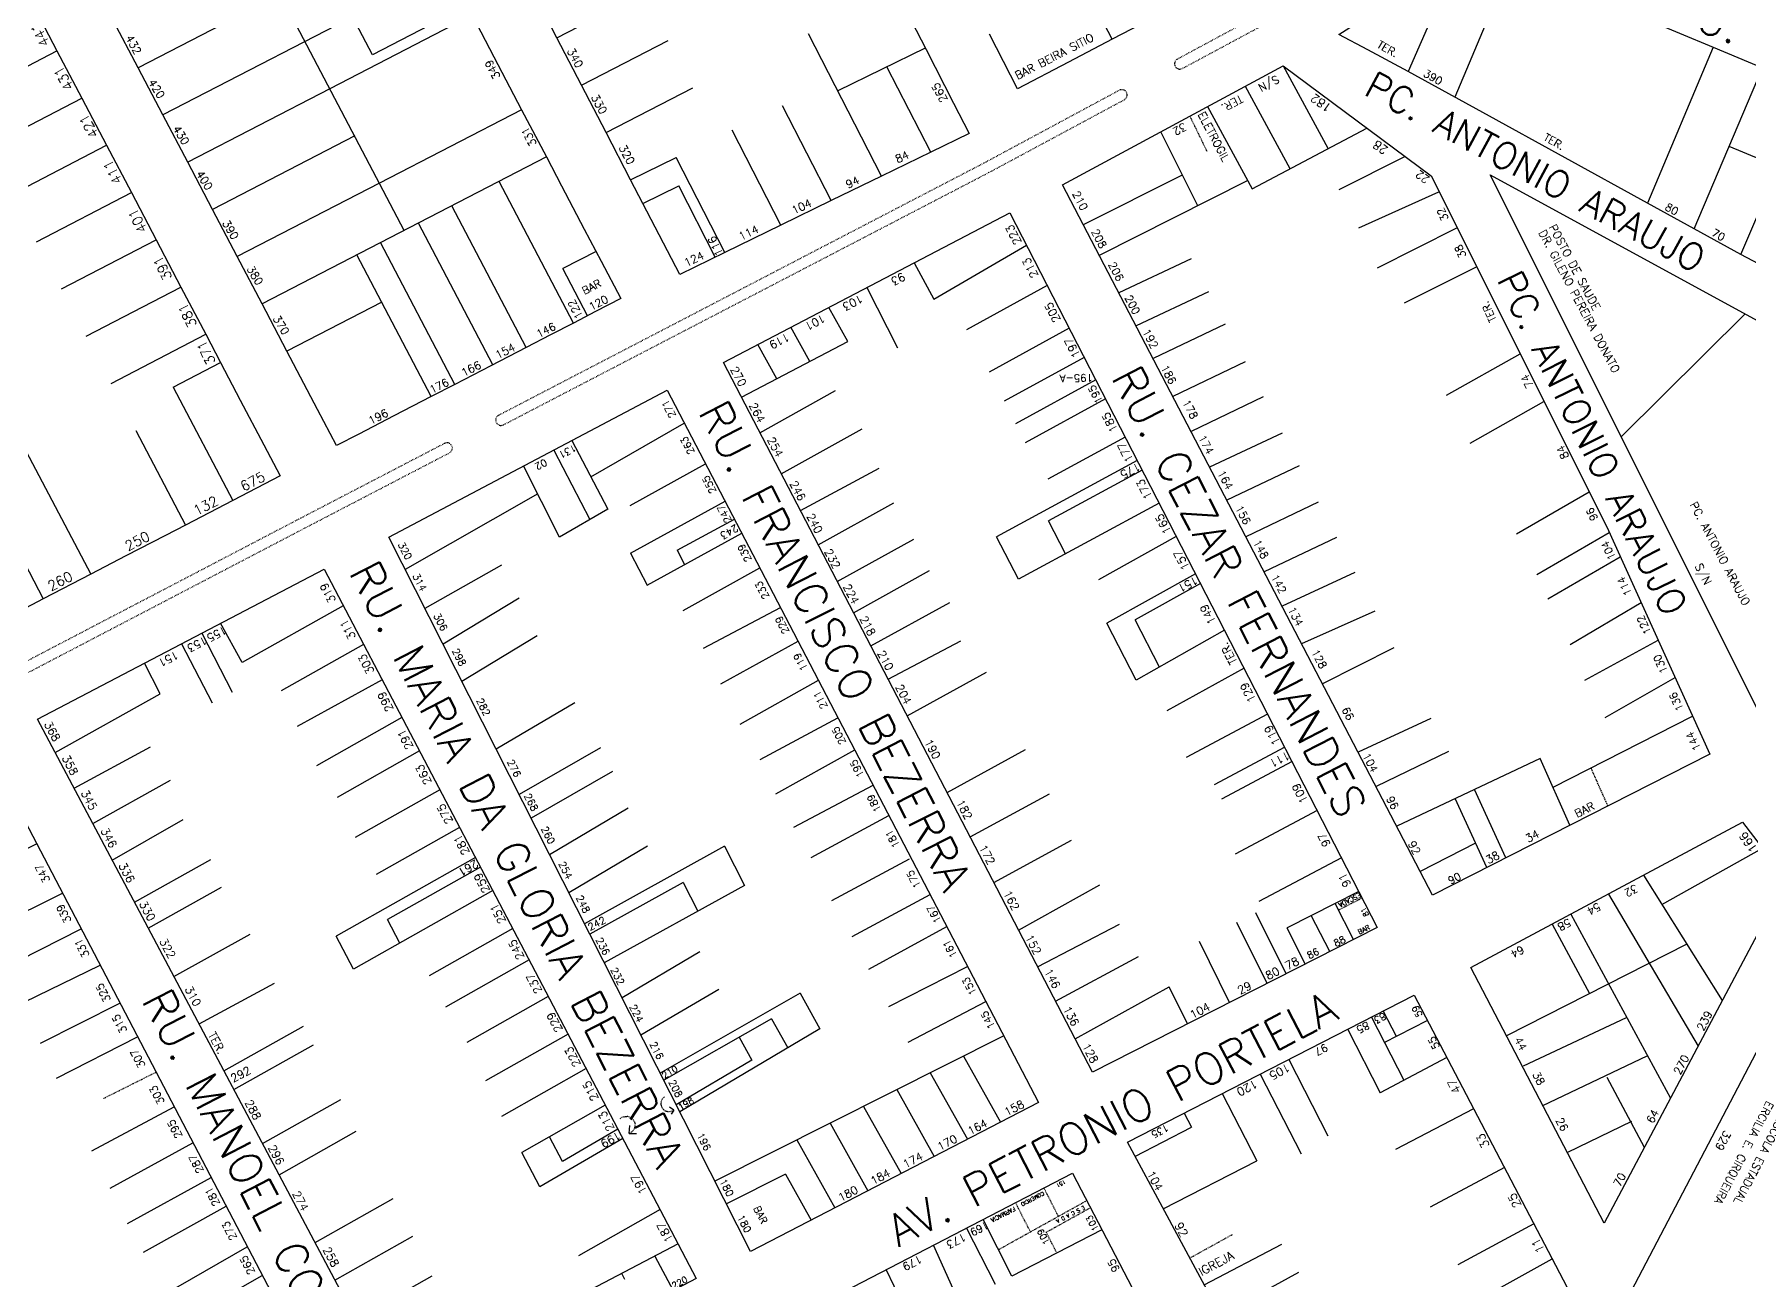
# Model space of a CAD drawing. Extents: x 714896 to 749292, y 8417558 to 8447149.
# Drawn here: x 737760.6 to 738082.1, y 8427311.8 to 8427545.5 of the extents above; entities that cross this region are included whole.
import ezdxf

# ---------------------------------------------------------------- set-up
doc = ezdxf.new("R2010")
doc.units = 0
doc.header["$MEASUREMENT"] = 0
doc.linetypes.add('ACAD_ISO03W100', pattern=[30, 12, -18])
doc.linetypes.add('HIDDEN', pattern=[0.375, 0.25, -0.125])
for name, color, linetype in [('LOTE', 7, 'CONTINUOUS'), ('NUM-PORTA', 7, 'CONTINUOUS'), ('QUADRA', 6, 'CONTINUOUS'), ('TEXTO', 7, 'CONTINUOUS'), ('TEXTODERUA', 3, 'CONTINUOUS')]:
    doc.layers.add(name, color=color, linetype=linetype)
doc.styles.add('ROMANS', font='ROMANS.SHX', dxfattribs={"height": 1.5})

msp = doc.modelspace()

# ---------------------------------------------------------------- linework, layer by layer
at = {"layer": 'LOTE', "color": 7}
for p, q in [((737815.6, 8427557.61), (737780.07, 8427539.24)), ((737838.02, 8427557.94), (737784.72, 8427530.39)), ((737858.55, 8427544.86, 525.9), (737879.33, 8427555.59, 526.24)), ((737842.66, 8427549.09), (737816.01, 8427535.31)), ((737841.73, 8427550.86), (737823.97, 8427541.68)), ((737863.16, 8427535.99, 525.9), (737879.41, 8427544.38, 526.17)), ((737994.7, 8427539.61), (738003.09, 8427524.18, -1.15)), ((737816.01, 8427535.31), (737789.36, 8427521.54)), ((737867.77, 8427527.12, 525.9), (737884.02, 8427535.5, 526.17)), ((737987.56, 8427535.76, 527.35), (737995.95, 8427520.33, 526.2)), ((738080.5, 8427504.22, 528.95), (738093.77, 8427535.38, 528.95)), ((737851.96, 8427531.38), (737825.31, 8427517.6)), ((737980.52, 8427531.96, 527.35), (737988.91, 8427516.53, 526.2)), ((737820.66, 8427526.46), (737794.01, 8427512.68)), ((737978.7, 8427513.38, 526.45), (737971.79, 8427527.26, 527.35)), ((737988.91, 8427516.53, 526.2), (738010.39, 8427527.94, 525.21)), ((737856.6, 8427522.52), (737803.3, 8427494.97)), ((737872.38, 8427518.24), (737880.92, 8427522.41)), ((738005.18, 8427516.42, 525.78), (738017.53, 8427522.63, 525.21)), ((737825.31, 8427517.6), (737798.66, 8427503.83)), ((737874.69, 8427513.81), (737881.4, 8427517.09)), ((737975.78, 8427519.11, 526.59), (737957.24, 8427509.79, 526.57)), ((737988.06, 8427518.1, 526.35), (737960.23, 8427504.06, 526.57)), ((738008.85, 8427509.23, 525.74), (738023.9, 8427516.01, 525.18)), ((737852.78, 8427486.78), (737838.85, 8427513.35)), ((737846.56, 8427483.56), (737832.63, 8427510.13)), ((738012.38, 8427501.71, 525.72), (738027.27, 8427509.26, 525.19)), ((737835.01, 8427477.59), (737821.09, 8427504.16)), ((737839.45, 8427479.89), (737825.53, 8427506.46)), ((737865.9, 8427504.82), (737859.68, 8427501.6)), ((737929.2, 8427495.84, 526.8), (737946.6, 8427505.98, 526.32)), ((737925.51, 8427502.66, 526.97), (737929.2, 8427495.84, 526.8)), ((737977.48, 8427503.42, 526.34), (737963.88, 8427497.05, 526.57)), ((738017.45, 8427495.14, 525.69), (738030.95, 8427501.91, 525.2)), ((737916.69, 8427498.04, 526.97), (737922.42, 8427486.73, 526.81)), ((737950.49, 8427498.4, 526.32), (737935.33, 8427490.08, 526.7)), ((737825.73, 8427495.31), (737807.95, 8427486.12)), ((737913.07, 8427487.9, 526.87), (737909.53, 8427494.29, 526.97)), ((737980.69, 8427497.24, 526.28), (737967.12, 8427490.84, 526.57)), ((737983.85, 8427491.18, 526.24), (737970.31, 8427484.71, 526.57)), ((738081.29, 8427493.1, 525.6), (738058.07, 8427470.03, 525.95)), ((737893.16, 8427477.47, 526.97), (737913.07, 8427487.9, 1058.51)), ((737905.99, 8427484.19, 526.87), (737902.44, 8427490.58, 526.97)), ((737954.6, 8427490.41, 526.32), (737939.6, 8427482.2, 526.65)), ((737899.79, 8427480.94, 526.87), (737896.24, 8427487.34, 526.97)), ((737957.41, 8427484.94, 526.32), (737942.38, 8427476.74, 526.63)), ((738025.33, 8427477.83, 525.69), (738039.13, 8427485.61, 525.22)), ((737987.55, 8427484.08, 526.24), (737974.01, 8427477.61, 526.57)), ((737896.63, 8427470.8, 526.97), (737910.81, 8427478.72, 526.86)), ((737959.59, 8427480.72, 526.32), (737944.5, 8427472.51, 526.61)), ((737961.41, 8427477.16, 526.32), (737946.33, 8427468.95, 526.61)), ((737990.94, 8427477.57, 526.23), (737977.43, 8427471.04, 526.57)), ((738029.78, 8427468.88, 525.69), (738043.58, 8427476.65, 525.22)), ((737864.93, 8427462.56, 526.17), (737882.44, 8427472.64, 526)), ((737861.36, 8427469.36, 526.22), (737868.09, 8427456.46, 526.15)), ((737900.63, 8427463.11, 526.97), (737915.78, 8427471.53, 526.83)), ((737965.09, 8427470.01, 526.32), (737950.59, 8427462.14, 526.58)), ((737994.49, 8427470.75, 526.22), (737980.92, 8427464.35, 526.57)), ((737857.97, 8427467.57, 526.22), (737864.75, 8427454.53, 526.15)), ((737967.36, 8427465.59, 526.32), (737940.98, 8427451.3, 526.79)), ((737859.05, 8427451.21, 526.15), (737852.33, 8427464.59, 526.22)), ((737872.27, 8427457.17, 526.14), (737886.42, 8427465, 526)), ((737904.2, 8427456.24, 526.97), (737918.98, 8427464.17, 526.82)), ((737968.28, 8427463.81, 526.32), (737950.69, 8427454.29, 526.63)), ((737997.68, 8427464.64, 526.2), (737984.15, 8427458.15, 526.57)), ((737854.97, 8427459.38, 526.18), (737830.14, 8427445.16, 525.98)), ((738038.41, 8427451.87, 525.68), (738052.05, 8427459.73, 525.23)), ((737868.09, 8427456.46, 526.15), (737859.05, 8427451.21, 526.15)), ((737872.38, 8427448.24, 526.15), (737890.09, 8427457.98, 526)), ((737907.56, 8427449.78, 526.97), (737921.74, 8427457.65, 526.81)), ((737971.47, 8427457.6, 526.32), (737945.07, 8427443.34, 526.77)), ((738001.24, 8427457.81, 526.19), (737987.71, 8427451.31, 526.57)), ((737881.13, 8427448.77, 526.09), (737891.84, 8427454.62, 526)), ((737875.49, 8427442.27, 526.15), (737893.22, 8427451.96, 526)), ((737911.13, 8427442.91, 526.97), (737925.45, 8427450.84, 526.8)), ((737974.67, 8427451.37, 526.32), (737960.1, 8427443.27, 526.56)), ((738004.7, 8427451.16, 526.19), (737991.14, 8427444.73, 526.57)), ((738042.27, 8427444.23, 525.67), (738055.82, 8427452.1, 525.24)), ((737848.16, 8427445.99, 526.13), (737833.83, 8427437.87, 525.98)), ((737872.38, 8427448.24, 526.1), (737875.49, 8427442.27, 526.07)), ((737881.13, 8427448.77, 526.08), (737882.51, 8427446.11, 526.07)), ((738044.33, 8427439.68, 525.67), (738057.88, 8427447.55, 525.24)), ((737882.23, 8427437.52, 526.12), (737896.59, 8427445.5, 526)), ((737914.16, 8427437.08, 526.97), (737928.42, 8427444.96, 526.8)), ((737978.28, 8427444.35, 526.32), (737961.67, 8427435.11, 526.32)), ((738008.12, 8427444.6, 526.18), (737994.48, 8427438.32, 526.57)), ((737851.47, 8427439.81, 526.12), (737837.22, 8427431.18, 525.98)), ((737979.19, 8427442.57, 526.32), (737966.96, 8427435.77, 526.52)), ((737818.52, 8427438.38, 526.29), (737799.55, 8427427.77, 526.33)), ((737886.07, 8427430.44, 526.12), (737900.48, 8427438.04, 526)), ((737917.4, 8427430.84, 526.97), (737932.23, 8427439.01, 526.79)), ((738011.88, 8427437.39, 526.17), (737998.15, 8427431.26, 526.57)), ((738048.52, 8427431.14, 525.68), (738061.78, 8427438.96, 525.22)), ((737791.99, 8427433.24, 526.29), (737797.69, 8427422.16, 526.37)), ((737799.55, 8427427.77, 526.33), (737795.53, 8427435.09, 526.29)), ((737983.68, 8427433.83, 526.32), (737967.17, 8427424.4, 526.32)), ((737788.22, 8427431.26, 526.29), (737793.93, 8427420.19, 526.37)), ((737822.33, 8427431.12, 526.29), (737806.88, 8427422.45, 526.32)), ((737854.88, 8427432.73, 526.12), (737840.76, 8427424.17, 525.98)), ((737889.32, 8427423.77, 526.13), (737903.76, 8427431.73, 526)), ((737920.65, 8427424.6, 526.97), (737934.26, 8427431.82, 526.79)), ((738015.45, 8427430.52, 526.16), (738002.08, 8427423.73, 526.57)), ((738051.23, 8427424.41, 525.7), (738064.96, 8427431.95, 525.21)), ((737784.23, 8427421.84, 526.38), (737781.27, 8427427.62, 526.29)), ((737825.82, 8427424.46, 526.29), (737809.87, 8427415.76, 526.33)), ((737892.89, 8427416.16, 526.13), (737907.58, 8427424.41, 526)), ((737924.22, 8427417.73, 526.97), (737939.12, 8427425.9, 526.78)), ((737987.36, 8427426.68, 526.32), (737972.88, 8427418.68, 526.54)), ((738055.07, 8427417.46, 525.71), (738068.16, 8427424.9, 525.21)), ((737764.52, 8427410.85, 527), (737784.23, 8427421.84, 526.38)), ((737829.53, 8427417.4, 526.29), (737813.48, 8427408.38, 526.32)), ((737861.94, 8427420.21, 526.12), (737847.18, 8427411.49, 525.98)), ((737896.64, 8427409.58, 526.14), (737911.25, 8427417.37, 526)), ((737991.79, 8427418.05, 526.32), (737976.52, 8427409.92, 526.55)), ((738022.37, 8427417.24, 526.13), (738008.73, 8427410.96, 526.57)), ((738045.32, 8427404.34, 525.88), (738071.42, 8427417.69, 525.2)), ((737768.06, 8427404.19, 527), (737782.37, 8427411.9, 526.49)), ((737832.81, 8427411.15, 526.29), (737817.35, 8427402.44, 526.32)), ((737866.75, 8427411.76, 526.12), (737851.48, 8427403, 525.98)), ((737899.59, 8427403.12, 526.15), (737914.39, 8427411.35, 526)), ((737931.69, 8427403.37, 526.97), (737946.43, 8427411.41, 526.76)), ((737994.98, 8427411.85, 526.96), (737981.74, 8427404.79, 527.16)), ((738025.66, 8427411.03, 526.11), (738012.11, 8427404.48, 526.57)), ((737996.36, 8427409.18, 526.96), (737983.11, 8427402.13, 527.16)), ((738042.87, 8427409.77, 525.89), (738015.99, 8427397.03, 526.57)), ((738048.43, 8427397.22, 525.84), (738042.87, 8427409.77, 525.89)), ((737771.59, 8427397.53, 527), (737786.15, 8427405.65, 526.51)), ((737869.01, 8427407.3, 526.12), (737853.74, 8427398.54, 525.98)), ((737902.97, 8427396.9, 526.16), (737917.82, 8427404.76, 526)), ((737836.62, 8427403.88, 526.29), (737820.77, 8427394.95, 526.31)), ((737936.01, 8427395.06, 526.97), (737950.88, 8427403.13, 526.75)), ((738032.86, 8427389.31, 525.84), (738026.95, 8427402.22, 526.06)), ((738036.42, 8427391.12, 525.84), (738030.56, 8427403.93, 526.05)), ((737775.23, 8427390.67, 527), (737788.49, 8427398.32, 526.55)), ((737871.93, 8427400.45, 526.14), (737857.2, 8427391.7, 525.98)), ((737906.25, 8427391.18, 526.17), (737920.77, 8427399.03, 526)), ((738001.09, 8427399.97, 526.32), (737985.69, 8427391.81, 526.54)), ((737840.32, 8427396.82, 526.29), (737824.67, 8427387.99, 526.3)), ((737742.97, 8427384.79, 526.35), (737761.03, 8427393.77, 526.55)), ((737875.54, 8427393.31, 526.14), (737860.81, 8427384.57, 525.98)), ((737890, 8427393.28, 526.27), (737863.76, 8427378.74, 525.98)), ((737940.45, 8427386.51, 526.97), (737955.01, 8427394.41, 526.75)), ((738030.78, 8427393.86), (738020.39, 8427388.58)), ((738065.7, 8427382.37, 526.13), (738084.56, 8427392.93, 525.61)), ((737779.4, 8427382.79, 527), (737793.71, 8427390.78, 526.54)), ((737843.29, 8427391.17, 526.29), (737817.16, 8427376.42, 526.28)), ((737844.22, 8427389.4, 526.29), (737826.81, 8427379.57, 526.28)), ((737910.07, 8427383.1, 526.19), (737924.64, 8427390.95, 526.01)), ((738005.63, 8427391.13, 526.32), (737990.15, 8427382.95, 526.53)), ((737781.97, 8427377.95, 527), (737795.68, 8427385.6, 526.55)), ((737846.55, 8427384.97, 526.29), (737820.42, 8427370.23, 526.28)), ((737882.23, 8427386.5, 526.17), (737864.74, 8427376.81, 525.98)), ((737893.72, 8427385.95, 526.3), (737867.45, 8427371.46, 525.98)), ((737945.1, 8427377.56, 526.97), (737960.31, 8427386.04, 526.72)), ((738062.26, 8427387.85, 526.36), (738077.01, 8427364.36, 525.61)), ((737749.8, 8427376.55, 526.34), (737765.89, 8427384.47, 526.55)), ((737913.89, 8427376.4, 526.21), (737928.5, 8427384.27, 526)), ((738055.67, 8427384.33, 526.36), (738072.48, 8427355.82, 525.61)), ((737948.67, 8427370.69, 526.97), (737964.01, 8427378.68, 526.7)), ((737991.67, 8427367.58, 526.51), (737986.01, 8427379, 526.6)), ((737995.23, 8427369.39, 526.51), (737989.58, 8427380.81, 526.6)), ((738045.09, 8427378.67, 526.36), (738052.12, 8427365.68, 526.08)), ((738048.61, 8427380.57, 526.36), (738067.28, 8427346.05, 525.61)), ((737753.97, 8427369.97, 526.33), (737769.38, 8427377.8, 526.55)), ((737786.79, 8427368.86, 527), (737801.04, 8427376.83, 526.53)), ((737850.28, 8427377.85, 526.29), (737834.62, 8427369, 526.25)), ((737917.04, 8427370.23, 526.24), (737931.64, 8427378.23, 526)), ((737984.65, 8427364.02, 526.51), (737978.99, 8427375.44, 526.6)), ((737998.8, 8427371.21, 526.51), (737995.44, 8427378, 526.32)), ((737885.36, 8427373.48, 526.17), (737870.78, 8427364.87, 525.98)), ((737952.03, 8427364.24, 526.97), (737967.61, 8427372.6, 526.67)), ((738070.35, 8427374.96, 525.96), (738036.55, 8427357.76, 526.7)), ((737756.39, 8427362.92, 526.31), (737772.93, 8427371, 526.55)), ((737853.35, 8427372, 526.29), (737837.69, 8427363.14, 526.23)), ((737920.81, 8427363.27, 526.29), (737935.54, 8427370.76, 526)), ((737791.5, 8427359.98, 527), (737805.62, 8427367.62, 526.52)), ((737888.92, 8427366.46, 526.2), (737874.31, 8427357.9, 525.98)), ((737904.15, 8427365.73, 526.43), (737877.93, 8427350.76, 525.98)), ((737904.15, 8427365.73, 524.78), (737907.88, 8427359.06, 525.04)), ((737955.71, 8427357.16, 526.97), (737973.36, 8427366.95, 526.61)), ((737976.78, 8427360.02, 526.51), (737973.36, 8427366.95, 526.61)), ((737761.8, 8427356.36, 526.32), (737776.65, 8427363.89, 526.55)), ((737856.94, 8427365.14, 526.29), (737841.67, 8427356.49, 526.21)), ((737924.42, 8427356.59, 526.35), (737938.98, 8427364.16, 526)), ((737796.16, 8427351.2, 527), (737811.09, 8427359.57, 526.48)), ((737898.8, 8427360.95, 526.32), (737878.61, 8427349.42, 525.98)), ((737898.8, 8427360.95, 524.83), (737901.86, 8427355.48, 525.05)), ((738011.24, 8427361.24, 527.21), (738017.29, 8427349.43, 526.77)), ((738013.46, 8427362.38, 527.21), (738015.88, 8427357.67, 527.03)), ((738059.02, 8427361.15, 525.91), (738039.68, 8427352.07, 526.69)), ((737764.78, 8427349.8, 526.31), (737779.95, 8427357.57, 526.55)), ((737798.03, 8427347.66, 527), (737812.97, 8427356.04, 526.48)), ((737860.65, 8427358.08, 526.29), (737845.18, 8427349.31, 526.17)), ((737907.88, 8427359.06, 526.5), (737881.62, 8427343.47, 525.98)), ((737892.72, 8427357.48, 524.84), (737895.11, 8427353.21, 525)), ((738006.79, 8427358.96, 527.21), (738012.87, 8427347.09, 526.77)), ((737895.11, 8427353.21, 526.26), (737880.94, 8427344.81, 525.98)), ((737934.8, 8427353.95, -0.49), (737941.72, 8427341.59)), ((737995.74, 8427353.3, 527.21), (738003.07, 8427339, 526.68)), ((738025.35, 8427353.69, 526.77), (738012.87, 8427347.09, 527.05)), ((738043.38, 8427344.66, 526.7), (738062.95, 8427353.98, 525.95)), ((737864.04, 8427351.62, 526.29), (737848.18, 8427342.63, 526.13)), ((737928.54, 8427350.81, 525.62), (737935.5, 8427338.37, 526.11)), ((737990.4, 8427350.56, 527.21), (737998.08, 8427335.61, 526.72)), ((738062.4, 8427336.84, 525.61), (738055.42, 8427349.96, 526.14)), ((737922.28, 8427347.66, 525.62), (737929.29, 8427335.15, 526.11)), ((737983.28, 8427346.92, 527.21), (737989.75, 8427334.32, 527.65)), ((737771.42, 8427336.17, 526.28), (737786.81, 8427344.45, 526.55)), ((737803.38, 8427337.57, 527), (737818.09, 8427345.82, 526.44)), ((737867.64, 8427344.77, 526.29), (737851.98, 8427335.87, 526.07)), ((737916.03, 8427344.52, 525.61), (737923.07, 8427331.93, 526.11)), ((737976.17, 8427343.27), (737977.54, 8427340.6)), ((738030.4, 8427344.06, 526.77), (738015.75, 8427336.46, 526.92)), ((737869.99, 8427340.28, 526.29), (737859.62, 8427334.22, 526.1)), ((737909.77, 8427341.37, 525.61), (737916.86, 8427328.71, 526.11)), ((738059.96, 8427341.69, 525.93), (738047.97, 8427335.86, 526.7)), ((737774.82, 8427329.2, 526.27), (737790.33, 8427337.7, 526.55)), ((737806.49, 8427331.72, 527), (737820.97, 8427339.85, 526.42)), ((737870.92, 8427338.51, 526.29), (737855.36, 8427329.41, 526)), ((737903.51, 8427338.23, 525.61), (737910.64, 8427325.49, 526.11)), ((737778.06, 8427322.54, 526.26), (737793.75, 8427331.17, 526.55)), ((737901.39, 8427331.79, 525.77), (737906.2, 8427323.19, 526.11)), ((738036.16, 8427333.07, 526.77), (738022.28, 8427325.65, 526.75)), ((737813.23, 8427319, 527), (737827.86, 8427327.23, 526.32)), ((737781.05, 8427317.18, 526.25), (737796.56, 8427325.8, 526.55)), ((737877.9, 8427325.19, 526.29), (737862.63, 8427316.51, 525.72)), ((737940.76, 8427311.12, 524.6), (737935.36, 8427321.73, 524.02)), ((737943.86, 8427312.72, 524.6), (737938.45, 8427323.33, 524.02)), ((737960.7, 8427321.38, 525.96), (737943.86, 8427312.72, 524.6)), ((738041.71, 8427322.49, 526.77), (738027.46, 8427314.82, 526.57)), ((737784.64, 8427309.06, 526.23), (737800.52, 8427318.21, 526.55)), ((737816.97, 8427311.94, 527), (737831.58, 8427320.16, 526.24)), ((737881.29, 8427318.74, 526.29), (737863.58, 8427309.46, 525.43)), ((737935.11, 8427305.29, 524.44), (737929.14, 8427318.51, 524.02)), ((737979.9, 8427311.06, 527.65), (737994.45, 8427318.69, 527.17)), ((737876.92, 8427316.44, 525.76), (737880.33, 8427309.98, 524.8)), ((738032.21, 8427308.77, 526.38), (738045.13, 8427315.95, 526.77)), ((737787.71, 8427303.95, 526.22), (737803.33, 8427312.83, 526.55)), ((737820.83, 8427304.67, 527), (737835.21, 8427312.78, 526.13)), ((737920.28, 8427313.91, 524.02), (737925.51, 8427303.05, 524.29)), ((737982.96, 8427305.37, 527.65), (737997.62, 8427313.47, 527.04))]:
    msp.add_line(p, q, dxfattribs=at)
at = {"layer": 'LOTE', "color": 7, "linetype": 'ACAD_ISO03W100', "ltscale": 0.005}
for p, q in [((737980.44, 8427523.56, 527.18), (737977.22, 8427530.19, 527.35)), ((737952.57, 8427323.91, 0.29), (737949.86, 8427329.24)), ((737941.36, 8427317.68, 524.43), (737957.85, 8427326.85, 525.96)), ((737947.32, 8427321, 0.3), (737944.53, 8427326.48)), ((737950.29, 8427320.93, 525.2), (737958.55, 8427325.52, 525.96)), ((737952.27, 8427317.05, 525.28), (737950.29, 8427320.93, 525.07))]:
    msp.add_line(p, q, dxfattribs=at)
at = {"layer": 'LOTE', "color": 7, "linetype": 'HIDDEN'}
msp.add_line((738055.57, 8427400.85, 525.84), (738052.41, 8427407.96, 525.87), dxfattribs=at)
at = {"layer": 'LOTE', "color": 7, "linetype": 'ACAD_ISO03W100', "ltscale": 0.007}
for p, q in [((737773.57, 8427346.01, 526.37), (737783.42, 8427350.93, 526.55)), ((737977.19, 8427316.09, 527.65), (737985.21, 8427320.52, 527.35))]:
    msp.add_line(p, q, dxfattribs=at)
at = {"layer": 'LOTE', "color": 7, "ltscale": 0.1}
msp.add_line((737871.32, 8427312.09, 525.45), (737870.76, 8427313.21, 525.52), dxfattribs=at)
at = {"layer": 'LOTE', "color": 7, "linetype": 'CONTINUOUS', "flags": 128}
for points in [[(737829.95, 8427508.75), (737777.22, 8427609.25)], [(737823.97, 8427541.68), (737820.25, 8427548.76)], [(737861.66, 8427491.37), (737847.72, 8427517.93)], [(737864.32, 8427492.75), (737859.68, 8427501.6)], [(738007.88, 8427375.82), (738004.42, 8427382.56)], [(738003.42, 8427373.55), (737999.96, 8427380.3)], [(738013.66, 8427356.53), (738021.7, 8427360.65)], [(737942.32, 8427357.74), (737888.18, 8427330.52)], [(737966.91, 8427335.15), (737977.54, 8427340.6)], [(737972.21, 8427325.32), (737989.75, 8427334.32)], [(737901.39, 8427331.79), (737890.34, 8427326.24)]]:
    msp.add_lwpolyline(points, dxfattribs=at)
at = {"layer": 'LOTE', "color": 7}
for points, elevation in [([(737962.66, 8427544.58), (737944.63, 8427579.16)], 523), ([(738075.31, 8427543.08), (738062.98, 8427513.86)], 528.95), ([(738071.74, 8427509.04), (738084.54, 8427539.23)], 528.95), ([(738087.5, 8427520.66), (738078.3, 8427524.5)], 528.95)]:
    msp.add_lwpolyline(points, dxfattribs=dict(at, elevation=elevation))
for points in [[(738027.45, 8427559.83), (738018.1, 8427538.57)], [(738037.46, 8427558.88), (738026.86, 8427533.75)], [(737919.42, 8427518.94), (737905.72, 8427545.6)], [(737927.61, 8427542.92), (737911.2, 8427534.92)], [(737747.11, 8427533.19), (737764.86, 8427542.41)], [(737928.64, 8427523.42), (737920.42, 8427539.42)], [(737751.76, 8427524.34), (737769.51, 8427533.55)], [(737909.98, 8427514.34), (737900.84, 8427532.13)], [(737900.57, 8427509.75), (737891.43, 8427527.54)], [(737756.4, 8427515.48), (737774.15, 8427524.7)], [(737890.06, 8427504.62), (737880.92, 8427522.41)], [(737888.26, 8427503.75), (737881.4, 8427517.09)], [(737761.05, 8427506.63), (737778.8, 8427515.84)], [(737765.7, 8427497.77), (737783.45, 8427506.99)], [(737770.34, 8427488.92), (737788.09, 8427498.13)], [(737774.99, 8427480.06), (737792.74, 8427489.28)], [(737786.65, 8427479.36), (737795.53, 8427483.97)], [(737786.65, 8427479.36), (737797.8, 8427458.11)], [(737757.24, 8427470.85), (737771.18, 8427444.28)], [(737779.63, 8427471.21), (737788.93, 8427453.5)], [(737751.62, 8427460.04), (737762.3, 8427439.68)]]:
    msp.add_lwpolyline(points, dxfattribs=at)
at = {"layer": 'LOTE', "color": 7, "linetype": 'ACAD_ISO03W100', "ltscale": 0.01}
for points in [[(737989.44, 8427548.71), (737974.88, 8427540.87), (737974.88, 8427540.87), (737974.7, 8427540.76), (737974.52, 8427540.57), (737974.41, 8427540.37), (737974.34, 8427540.15), (737974.33, 8427539.95), (737974.37, 8427539.7), (737974.47, 8427539.47), (737974.61, 8427539.29), (737974.79, 8427539.14), (737975, 8427539.04), (737975.21, 8427538.99), (737975.45, 8427538.99), (737975.68, 8427539.04), (737975.87, 8427539.14), (737990.45, 8427546.97)], [(737721.39, 8427405.99), (737810.99, 8427452.78), (737838.42, 8427467.04), (737838.42, 8427467.04), (737838.6, 8427467.15), (737838.78, 8427467.34), (737838.89, 8427467.54), (737838.96, 8427467.76), (737838.97, 8427467.96), (737838.93, 8427468.21), (737838.83, 8427468.44), (737838.69, 8427468.62), (737838.51, 8427468.77), (737838.3, 8427468.87), (737838.1, 8427468.92), (737837.85, 8427468.92), (737837.63, 8427468.87), (737837.43, 8427468.77), (737810.07, 8427454.55), (737720.39, 8427407.73)]]:
    msp.add_lwpolyline(points, dxfattribs=at)
msp.add_lwpolyline([(737963.92, 8427534.98), (737938.57, 8427521.34), (737847.62, 8427474.07), (737847.62, 8427474.07), (737847.45, 8427473.96), (737847.27, 8427473.77), (737847.15, 8427473.57), (737847.09, 8427473.35), (737847.08, 8427473.15), (737847.12, 8427472.9), (737847.22, 8427472.67), (737847.35, 8427472.49), (737847.54, 8427472.34), (737847.74, 8427472.24), (737847.95, 8427472.19), (737848.2, 8427472.19), (737848.42, 8427472.24), (737848.62, 8427472.34), (737939.5, 8427519.58), (737964.91, 8427533.24), (737964.91, 8427533.24), (737965.09, 8427533.36), (737965.27, 8427533.55), (737965.38, 8427533.75), (737965.45, 8427533.97), (737965.46, 8427534.17), (737965.42, 8427534.42), (737965.32, 8427534.65), (737965.19, 8427534.83), (737965, 8427534.98), (737964.8, 8427535.08), (737964.59, 8427535.13), (737964.34, 8427535.13), (737964.12, 8427535.08)], close=True, dxfattribs=at)
at = {"layer": 'LOTE', "color": 7, "flags": 128}
for points, elevation in [([(737953.87, 8427448.09), (737950.69, 8427454.29)], 526.32), ([(737945.07, 8427443.34), (737940.98, 8427451.3)], 526.32), ([(737890, 8427393.28), (737893.72, 8427385.95)], 525.98), ([(737882.23, 8427386.5), (737884.96, 8427381.11)], 525.98), ([(737829.13, 8427375.14), (737826.81, 8427379.57)], 526.29), ([(737820.42, 8427370.23), (737817.16, 8427376.42)], 526.29), ([(737859.62, 8427334.22), (737857.2, 8427338.84)], 526), ([(737855.36, 8427329.41), (737851.98, 8427335.87)], 526)]:
    msp.add_lwpolyline(points, dxfattribs=dict(at, elevation=elevation))
at = {"layer": 'LOTE', "color": 7, "linetype": 'CONTINUOUS', "elevation": 526.32, "flags": 128}
for points in [[(737967.17, 8427424.4), (737961.67, 8427435.11)], [(737971.52, 8427426.89), (737966.96, 8427435.77)], [(738008.87, 8427384.82), (737995.44, 8427378)]]:
    msp.add_lwpolyline(points, dxfattribs=at)
at = {"layer": 'LOTE', "color": 7, "linetype": 'ACAD_ISO03W100', "ltscale": 0.002, "elevation": 526.32, "flags": 128}
msp.add_lwpolyline([(738009.51, 8427383.58), (738005.06, 8427381.31)], dxfattribs=at)
at = {"layer": 'LOTE', "color": 7, "linetype": 'ACAD_ISO03W100', "ltscale": 0.003, "flags": 128}
msp.add_lwpolyline([(737878.72, 8427346.3), (737878.36, 8427345.96), (737878.15, 8427345.58), (737878.05, 8427345.13), (737878.08, 8427344.74), (737878.15, 8427344.49), (737878.42, 8427344.05), (737878.75, 8427343.76), (737879.04, 8427343.63), (737879.61, 8427343.53), (737880.03, 8427343.61), (737880.47, 8427343.84)], dxfattribs=at)
at = {"layer": 'LOTE', "color": 7, "flags": 128}
for points in [[(737880.47, 8427343.84), (737879.69, 8427344.35)], [(737880.47, 8427343.84), (737879.99, 8427343.06)], [(737872.11, 8427339.44), (737872.26, 8427340.91)], [(737872.11, 8427339.44), (737873.49, 8427339.42)]]:
    msp.add_lwpolyline(points, dxfattribs=at)
at = {"layer": 'LOTE', "color": 7, "linetype": 'ACAD_ISO03W100', "ltscale": 0.002, "flags": 128}
msp.add_lwpolyline([(737870.45, 8427342.28), (737870.88, 8427342.55), (737871.84, 8427342.67), (737872.26, 8427342.54), (737872.75, 8427342.18), (737873.11, 8427341.63), (737873.21, 8427341.22), (737873.12, 8427340.44), (737872.93, 8427340.08), (737872.66, 8427339.77), (737872.11, 8427339.44)], dxfattribs=at)
at = {"layer": 'QUADRA', "color": 6, "elevation": 528.95}
msp.add_lwpolyline([(738089.34, 8427499.54), (738080.5, 8427504.22), (738071.74, 8427509.04), (738062.98, 8427513.86), (738032.1, 8427530.86), (738018.1, 8427538.57), (738010.57, 8427542.59), (738005.12, 8427545.5), (738017.98, 8427553.75), (738027.45, 8427559.83), (738030.49, 8427561.78), (738042.32, 8427556.85), (738056.37, 8427550.98), (738075.31, 8427543.08), (738093.77, 8427535.38)], dxfattribs=at)
at = {"layer": 'QUADRA'}
msp.add_lwpolyline([(737922.13, 8427553.59), (737927.76, 8427542.64), (737932.92, 8427532.59), (737935.84, 8427526.91), (737928.64, 8427523.42), (737919.42, 8427518.94), (737909.98, 8427514.34), (737900.57, 8427509.75), (737890.06, 8427504.62), (737890.06, 8427504.62), (737881.6, 8427500.5), (737872.38, 8427518.24), (737867.77, 8427527.12), (737863.16, 8427535.99), (737858.55, 8427544.86), (737857.17, 8427547.53)], dxfattribs=at)
at = {"layer": 'QUADRA', "color": 6}
msp.add_lwpolyline([(737760.21, 8427551.26), (737764.86, 8427542.41), (737769.51, 8427533.55), (737774.15, 8427524.7), (737778.8, 8427515.84), (737783.45, 8427506.99), (737788.09, 8427498.13), (737792.74, 8427489.28), (737795.53, 8427483.97), (737799.21, 8427476.95), (737803.62, 8427468.55), (737806.68, 8427462.71), (737797.8, 8427458.11), (737788.93, 8427453.5), (737785.22, 8427451.57), (737777.77, 8427447.71), (737771.18, 8427444.28), (737771.18, 8427444.28), (737762.3, 8427439.68), (737753.43, 8427435.07)], dxfattribs=at)
at = {"layer": 'QUADRA', "color": 6, "linetype": 'CONTINUOUS'}
msp.add_lwpolyline([(737842.66, 8427549.09), (737846.77, 8427541.27), (737851.96, 8427531.38), (737856.6, 8427522.52), (737859.45, 8427517.11), (737863.7, 8427509), (737866.87, 8427502.97), (737870.54, 8427495.96), (737865.82, 8427493.52), (737861.66, 8427491.37), (737857.36, 8427489.15), (737852.78, 8427486.78), (737846.17, 8427483.36), (737839.45, 8427479.89), (737835.01, 8427477.59), (737835.01, 8427477.59), (737828.03, 8427473.98), (737821.43, 8427470.57), (737817.24, 8427468.41), (737813.7, 8427475.16), (737807.95, 8427486.12), (737803.3, 8427494.97), (737798.66, 8427503.83), (737794.01, 8427512.68), (737789.36, 8427521.54), (737784.72, 8427530.39), (737780.07, 8427539.24), (737775.42, 8427548.1)], dxfattribs=at)
at = {"layer": 'QUADRA', "elevation": 523}
msp.add_lwpolyline([(737969.75, 8427548.28), (737962.66, 8427544.58), (737954.48, 8427540.3), (737944.93, 8427535.31), (737939.64, 8427545.53)], dxfattribs=at)
at = {"layer": 'QUADRA', "color": 6}
for points in [[(737994.7, 8427539.61), (738022.42, 8427518.99), (738055.34, 8427453.17), (738074.66, 8427410.54), (738022.7, 8427384.15), (737953.33, 8427517.3), (737994.7, 8427539.61)], [(738130.97, 8427465.98), (738111.47, 8427429.25), (738085.15, 8427415.88), (738033.5, 8427519.18), (738130.97, 8427465.98)], [(737943.47, 8427512.06), (738012.34, 8427378.08), (737958.93, 8427350.96), (737889.79, 8427483.96), (737943.47, 8427512.06)], [(737879.24, 8427478.79), (737948.82, 8427345.27), (737894.86, 8427317.32), (737827.05, 8427451.26), (737879.24, 8427478.79)], [(737814.92, 8427445.24), (737884.69, 8427312.28), (737831.63, 8427284.29), (737761.2, 8427417.12), (737814.92, 8427445.24)], [(737751.61, 8427411.79), (737820.93, 8427279.17), (737767.48, 8427250.9), (737699.57, 8427384.88), (737751.61, 8427411.79)], [(738080.81, 8427397.79), (738089.07, 8427387.07), (738054.86, 8427322.65), (738029.89, 8427370.54), (738080.81, 8427397.79)], [(738019.25, 8427365.35), (738047.9, 8427310.67), (738014.27, 8427247.28), (737965.49, 8427337.79), (738019.25, 8427365.35)], [(738006.4, 8427233.66), (737972.63, 8427169.76), (737902.16, 8427304.53), (737955.18, 8427332), (738006.4, 8427233.66)]]:
    msp.add_lwpolyline(points, close=True, dxfattribs=at)
at = {"layer": 'QUADRA', "color": 6, "linetype": 'CONTINUOUS'}
msp.add_lwpolyline([(738074.4, 8427209.22), (738157.98, 8427366.45), (738104.82, 8427381.87), (738102.19, 8427382.22), (738099.66, 8427381.68), (738097.3, 8427380.21), (738095.67, 8427378.1), (738022.08, 8427237.55), (738074.4, 8427209.22)], close=True, dxfattribs=at)

# ---------------------------------------------------------------- texts
at = {"layer": 'NUM-PORTA', "color": 7, "style": 'ROMANS'}
for s, height, rotation, p in [('441', 1.827, 116.8189, (737763.54, 8427543.76)), ('432', 1.483, 298.5101, (737777.66, 8427544.91)), ('340', 1.5, 298.4889, (737860.4, 8427542.43)), ('349', 1.466, 118.4326, (737848.04, 8427537.59)), ('431', 1.827, 120.288, (737768.07, 8427535.64)), ('420', 1.483, 301.545, (737781.91, 8427536.54)), ('265', 1.5, 118.4889, (737931.87, 8427533.24)), ('S/N', 1.483, 208.2664, (737993.46, 8427537.9)), ('330', 1.5, 298.4889, (737864.9, 8427533.76)), ('182', 1.596, 144.8503, (738003.92, 8427532.12)), ('421', 1.827, 120.288, (737772.78, 8427526.68)), ('430', 1.483, 301.5594, (737786.5, 8427527.85)), ('331', 1.466, 118.4184, (737854.84, 8427525)), ('32', 1.483, 208.2664, (737976.09, 8427528.99)), ('320', 1.5, 298.4889, (737870.09, 8427524.31)), ('84', 1.5, 25.0461, (737922.43, 8427521.31)), ('28', 1.596, 144.8503, (738014.49, 8427524.17)), ('411', 1.827, 116.8073, (737777.16, 8427517.96)), ('22', 1.496, 143.7871, (738022.28, 8427518.62)), ('400', 1.483, 301.5687, (737790.88, 8427519.39)), ('94', 1.5, 25.0461, (737913.14, 8427516.56)), ('104', 1.5, 25.0461, (737903, 8427511.72)), ('210', 1.463, 297.7988, (737955.12, 8427515.65)), ('80', 1.437, 330.4706, (738066.11, 8427512.71, 528.95)), ('401', 1.828, 116.7418, (737781.83, 8427508.85)), ('390', 1.483, 300.9493, (737795.77, 8427510.12)), ('32', 1.427, 114.5584, (738025.75, 8427510.93)), ('116', 1.5, 115.0461, (737889.78, 8427504.37)), ('114', 1.5, 25.0461, (737893.06, 8427506.83)), ('223', 1.519, 117.1057, (737945.71, 8427506.53)), ('208', 1.458, 297.5853, (737958.67, 8427508.54)), ('70', 1.437, 330.4706, (738074.87, 8427507.89, 528.95)), ('124', 1.5, 25.0461, (737882.83, 8427501.89)), ('38', 1.423, 114.509, (738029.07, 8427504.01)), ('391', 1.828, 116.7418, (737786.5, 8427499.95)), ('380', 1.483, 300.9454, (737800.36, 8427501.56)), ('93', 1.52, 207.3977, (737923.33, 8427500.89)), ('213', 1.518, 117.0224, (737948.86, 8427500.33)), ('206', 1.457, 297.5579, (737961.86, 8427502.37)), ('381', 1.827, 116.8094, (737791.17, 8427491.1)), ('122', 1.45, 116.6563, (737863.49, 8427492.61)), ('120', 1.45, 26.6563, (737865.01, 8427493.69)), ('103', 1.52, 207.4034, (737915.41, 8427496.76)), ('205', 1.518, 117, (737953.03, 8427491.97)), ('200', 1.457, 297.5405, (737964.94, 8427496.15)), ('370', 1.483, 300.9454, (737805.25, 8427492.25)), ('146', 1.449, 26.5597, (737855.18, 8427488.58)), ('101', 1.52, 207.4034, (737908.38, 8427493.08)), ('119', 1.52, 207.4034, (737901.66, 8427489.56)), ('197', 1.518, 116.9645, (737956.72, 8427485.34)), ('192', 1.5, 297.5461, (737968.25, 8427489.81)), ('371', 1.827, 116.8094, (737794.67, 8427484.13)), ('154', 1.5, 26.5597, (737847.49, 8427484.6)), ('166', 1.5, 26.5597, (737841.09, 8427481.29)), ('270', 1.51, 298.177, (737891.01, 8427482.73)), ('195-A', 1.4, 181.5694, (737959.03, 8427481.84, -526.32)), ('186', 1.457, 297.5461, (737971.72, 8427483.04)), ('74', 1.5, 116.227, (738041.68, 8427479.62)), ('176', 1.45, 26.5899, (737835.14, 8427478.12)), ('195', 1.4, 116.9697, (737960.95, 8427476.72, -526.32)), ('196', 1.5, 26.5597, (737823.69, 8427472.29)), ('271', 1.351, 117.7068, (737880.93, 8427474.03)), ('264', 1.507, 297.7686, (737894.52, 8427475.94)), ('178', 1.457, 297.5411, (737975.77, 8427476.54)), ('185', 1.518, 116.9622, (737963.74, 8427471.36)), ('263', 1.353, 117.5982, (737884.46, 8427467.2)), ('254', 1.507, 297.73, (737897.92, 8427469.52)), ('174', 1.456, 297.5309, (737978.75, 8427469.91)), ('02', 1.315, 207.721, (737856.27, 8427465.97)), ('131', 1.316, 207.6941, (737861.76, 8427468.68)), ('177', 1.518, 116.9575, (737966.68, 8427465.74)), ('84', 1.5, 116.227, (738048.33, 8427466.32)), ('675', 1.865, 27.3845, (737799.85, 8427459.76)), ('255', 1.355, 117.5546, (737888.51, 8427459.86)), ('175', 1.518, 206.9575, (737967.46, 8427465.25)), ('164', 1.456, 297.532, (737982.35, 8427463.3)), ('246', 1.507, 297.702, (737902.14, 8427461.31)), ('173', 1.518, 116.9566, (737970.21, 8427458.8)), ('132', 1.867, 27.1335, (737791.01, 8427455.21)), ('247', 1.355, 117.5455, (737891.36, 8427454.35)), ('156', 1.456, 297.5295, (737985.68, 8427456.73)), ('96', 1.418, 116.227, (738053.74, 8427454.76)), ('243', 1.355, 209.4203, (737892.06, 8427453.67)), ('240', 1.506, 297.6926, (737905.31, 8427455.19)), ('165', 1.518, 116.9589, (737973.76, 8427452.31)), ('250', 1.867, 27.0558, (737778.2, 8427448.59)), ('320', 1.332, 297.6081, (737828.71, 8427449.89)), ('239', 1.355, 117.5394, (737895.15, 8427447.05)), ('148', 1.456, 297.5295, (737989.03, 8427450.3)), ('104', 1.417, 114.41, (738057.06, 8427447.35)), ('232', 1.506, 297.6808, (737908.65, 8427448.56)), ('157', 1.518, 116.9589, (737977.2, 8427445.51)), ('S/N', 1.526, 297.7037, (738071.79, 8427445.83)), ('260', 1.867, 27.0558, (737763.73, 8427441.08)), ('314', 1.338, 297.039, (737831.46, 8427444)), ('233', 1.355, 117.5405, (737898.44, 8427440.06)), ('151', 1.5, 207.975, (737978.21, 8427443.95)), ('142', 1.456, 297.5289, (737992.37, 8427443.8)), ('114', 1.417, 114.41, (738060.05, 8427440.66)), ('319', 1.516, 117.7581, (737817.19, 8427439.41)), ('224', 1.506, 297.681, (737912.16, 8427441.95)), ('306', 1.339, 296.9768, (737835.38, 8427436.55)), ('149', 1.518, 116.9569, (737982.13, 8427435.36)), ('134', 1.456, 297.529, (737995.53, 8427437.7)), ('122', 1.416, 114.4034, (738063.72, 8427433.4)), ('155', 1.493, 207.3418, (737796.2, 8427434.62, -526.29)), ('311', 1.518, 117.6662, (737820.93, 8427432.53)), ('229', 1.355, 117.5321, (737902.2, 8427433.52)), ('218', 1.506, 297.6783, (737915.25, 8427435.97)), ('153', 1.493, 207.3418, (737792.51, 8427432.69, -526.29)), ('298', 1.339, 296.9587, (737838.86, 8427429.96)), ('128', 1.456, 297.5344, (737999.94, 8427429.73)), ('151', 1.493, 207.3507, (737787.13, 8427429.95)), ('303', 1.518, 117.6426, (737824.4, 8427426.04)), ('119', 1.355, 117.5311, (737905.62, 8427426.61)), ('210', 1.506, 297.6758, (737918.6, 8427429.5)), ('130', 1.418, 114.4657, (738066.81, 8427426.08)), ('204', 1.506, 297.6775, (737921.97, 8427423.14)), ('129', 1.519, 116.9577, (737989.65, 8427420.7)), ('299', 1.518, 117.6386, (737827.99, 8427419.03)), ('282', 1.339, 296.9205, (737843.41, 8427420.63)), ('211', 1.355, 117.5286, (737909.34, 8427419.48)), ('136', 1.42, 114.6223, (738069.79, 8427419.01)), ('66', 1.456, 297.5406, (738005.63, 8427418.94)), ('368', 1.513, 298.2709, (737762.4, 8427416.19)), ('291', 1.518, 117.6336, (737831.7, 8427411.93)), ('205', 1.355, 117.5268, (737912.82, 8427412.79)), ('119', 1.519, 116.9591, (737994.18, 8427412.73)), ('144', 1.428, 115.4274, (738073.01, 8427411.62)), ('190', 1.506, 297.6799, (737927.41, 8427412.87)), ('111', 1.519, 206.9591, (737995.45, 8427411.11)), ('358', 1.521, 297.9422, (737765.73, 8427409.86)), ('263', 1.518, 117.6309, (737835.14, 8427405.35)), ('276', 1.34, 296.9116, (737849.15, 8427409.15)), ('195', 1.356, 117.5253, (737916.21, 8427406.61)), ('104', 1.455, 297.5314, (738009.52, 8427410.28)), ('109', 1.519, 116.9591, (737999.38, 8427401.81)), ('345', 1.522, 297.9084, (737769.28, 8427403.31)), ('275', 1.518, 117.6229, (737839.14, 8427397.98)), ('268', 1.34, 296.9116, (737852.38, 8427402.77)), ('189', 1.356, 117.524, (737919.39, 8427400.13)), ('182', 1.507, 297.6826, (737933.37, 8427401.54)), ('96', 1.455, 297.5497, (738013.98, 8427402.21)), ('346', 1.522, 297.8902, (737772.99, 8427396.26)), ('281', 1.518, 117.6194, (737842.26, 8427392.16)), ('260', 1.34, 296.8969, (737855.53, 8427396.61)), ('181', 1.356, 117.5227, (737922.87, 8427393.43)), ('97', 1.519, 116.9707, (738003.64, 8427393.66)), ('34', 1.5, 28.7078, (738040.64, 8427393.91)), ('166', 1.584, 125.628, (738083.69, 8427392.85)), ('172', 1.507, 297.6782, (737937.64, 8427393.06)), ('92', 1.5, 297.6057, (738018.02, 8427393.81)), ('38', 1.5, 28.7078, (738033.18, 8427389.91)), ('347', 1.434, 117.5293, (737763.64, 8427386.89)), ('336', 1.522, 297.8772, (737776.34, 8427389.71)), ('261', 1.518, 209.7603, (737843.28, 8427390.85)), ('254', 1.34, 296.893, (737858.82, 8427390.04)), ('175', 1.356, 117.5214, (737926.82, 8427385.88)), ('90', 1.4, 27.1017, (738026.06, 8427386.1)), ('259', 1.518, 117.6199, (737846.06, 8427385.04)), ('91', 1.519, 116.999, (738007.48, 8427386.11)), ('32', 1.455, 208.3781, (738060.68, 8427386.19)), ('339', 1.434, 117.5588, (737767.62, 8427379.33)), ('330', 1.522, 297.8759, (737780.21, 8427382.54)), ('251', 1.518, 117.6199, (737849.08, 8427379.27)), ('248', 1.34, 296.8938, (737862.09, 8427383.68)), ('167', 1.356, 117.5211, (737930.66, 8427379.31)), ('162', 1.507, 297.6853, (737942.21, 8427384.51)), ('54', 1.452, 207.6635, (738053.7, 8427382.76)), ('242', 1.34, 26.8867, (737864.8, 8427377.43)), ('81', 1, 117.1316, (738010.81, 8427380.41)), ('58', 1.452, 207.6635, (738048.17, 8427379.8)), ('331', 1.434, 117.5588, (737771.01, 8427372.86)), ('322', 1.522, 297.8764, (737784, 8427375.53)), ('245', 1.518, 117.621, (737852.53, 8427372.52)), ('236', 1.34, 296.8781, (737865.8, 8427375.78)), ('161', 1.356, 117.5186, (737933.63, 8427372.78)), ('152', 1.507, 297.6835, (737946.29, 8427376.22)), ('88', 1.3, 27.1878, (738004.58, 8427374.4)), ('78', 1.533, 27.1878, (737995.54, 8427370.05)), ('86', 1.3, 27.1878, (737999.6, 8427372.11)), ('64', 1.466, 207.6697, (738039.39, 8427374.73)), ('237', 1.518, 117.6216, (737855.86, 8427366.17)), ('232', 1.34, 296.8908, (737868.57, 8427370.16)), ('146', 1.507, 297.6984, (737949.86, 8427369.84)), ('80', 1.533, 27.1878, (737991.88, 8427368.19)), ('325', 1.434, 117.5585, (737775.02, 8427364.5)), ('310', 1.522, 297.8764, (737788.77, 8427366.55)), ('153', 1.356, 117.5168, (737937.27, 8427365.8)), ('29', 1.533, 27.1878, (737986.62, 8427365.45)), ('224', 1.34, 296.8889, (737872.12, 8427363.2)), ('136', 1.507, 297.7069, (737953.39, 8427362.82)), ('104', 1.533, 27.1898, (737977.7, 8427360.89)), ('59', 1.3, 117.5147, (738020.89, 8427361.66)), ('315', 1.434, 117.5666, (737778.07, 8427358.69)), ('229', 1.518, 117.6212, (737859.71, 8427358.92)), ('145', 1.356, 117.5161, (737940.74, 8427359.47)), ('85', 1.4, 207.3547, (738010.41, 8427360.48)), ('83', 1.3, 207.3547, (738013.55, 8427362.15)), ('239', 1.485, 62.2504, (738073.46, 8427358.54)), ('216', 1.34, 296.8877, (737875.89, 8427356.24)), ('128', 1.509, 297.7597, (737956.98, 8427355.88)), ('97', 1.4, 207.3547, (738002.58, 8427356.32)), ('55', 1.4, 117.5147, (738024.12, 8427355.69)), ('44', 1.466, 297.6697, (738038, 8427357.05)), ('307', 1.435, 117.5748, (737781.5, 8427352.17)), ('223', 1.518, 117.6275, (737863.1, 8427352.42)), ('270', 1.485, 62.2504, (738069.09, 8427350.31)), ('292', 1.523, 27.8726, (737797.92, 8427348.95)), ('210', 1.2, 30.3876, (737878.7, 8427349.68)), ('105', 1.556, 207.3585, (737995.46, 8427352.63)), ('38', 1.467, 297.6508, (738041.36, 8427350.55)), ('303', 1.435, 117.5828, (737785.09, 8427345.33)), ('215', 1.518, 117.6275, (737866.45, 8427346.03)), ('208', 1.34, 296.8961, (737879.44, 8427349.11)), ('120', 1.555, 207.3586, (737989.36, 8427349.59)), ('47', 1.59, 117.4959, (738028.1, 8427347.41)), ('288', 1.523, 297.8726, (737800.02, 8427345.26)), ('213', 1.518, 117.6327, (737869.41, 8427340.36)), ('198', 1.2, 30.3876, (737881.72, 8427343.73)), ('158', 1.5, 27.5161, (737942.92, 8427342.67)), ('64', 1.484, 62.2743, (738064.03, 8427341.19)), ('295', 1.435, 117.5902, (737788.42, 8427338.99)), ('164', 1.5, 27.5161, (737936.03, 8427339.1)), ('135', 1.3, 207.3586, (737972.8, 8427341.2)), ('26', 1.467, 297.6114, (738045.75, 8427341.91)), ('296', 1.523, 297.8696, (737804.37, 8427336.81)), ('199', 1.518, 209.0591, (737869.99, 8427339.87)), ('196', 1.341, 296.9039, (737884.74, 8427339.12)), ('170', 1.5, 27.5161, (737930.36, 8427336.17)), ('33', 1.59, 117.5006, (738033.46, 8427337.2)), ('287', 1.434, 117.5974, (737792.44, 8427332.45)), ('174', 1.5, 27.5161, (737923.93, 8427332.89)), ('197', 1.518, 117.6587, (737875.52, 8427328.55)), ('180', 1.342, 296.9274, (737889, 8427330.51)), ('184', 1.5, 27.5161, (737917.83, 8427329.77)), ('151', 0.7, 207.1825, (737953.68, 8427330.75)), ('104', 1.5, 298.4015, (737969.1, 8427331.92)), ('70', 1.483, 62.2885, (738057.83, 8427329.31)), ('281', 1.434, 117.6036, (737795.49, 8427326.28)), ('274', 1.523, 297.8705, (737808.92, 8427328.17)), ('180', 1.5, 27.5161, (737911.76, 8427326.62)), ('25', 1.59, 117.5118, (738039.38, 8427326.03)), ('180', 1.342, 296.9274, (737892.33, 8427323.75)), ('103', 1.2, 117.9306, (737960.17, 8427321.53)), ('273', 1.435, 117.6137, (737798.66, 8427319.88)), ('187', 1.517, 117.6954, (737880.38, 8427319.54)), ('169', 1.4, 207.1825, (737939.05, 8427323.03)), ('109', 1.2, 117.9306, (737951, 8427319)), ('92', 1.607, 298.3876, (737974.27, 8427322.25)), ('258', 1.522, 297.8823, (737814.64, 8427317.67)), ('173', 1.466, 207.1825, (737934.76, 8427320.81)), ('11', 1.59, 117.5701, (738043.76, 8427317.55)), ('265', 1.435, 117.6244, (737802.03, 8427313.46)), ('179', 1.467, 207.2344, (737926.53, 8427316.67)), ('95', 1.43, 117.8065, (737964.11, 8427313.95)), ('220', 1.187, 27.6093, (737880.48, 8427310.29))]:
    msp.add_text(s, height=height, rotation=rotation, dxfattribs=at).set_placement(p)
at = {"layer": 'NUM-PORTA', "style": 'ROMANS'}
for s, height, rotation, p in [('390', 1.437, 330.4706, (738020.83, 8427537.75)), ('329', 1.501, 242.3461, (738077.41, 8427340.16))]:
    msp.add_text(s, height=height, rotation=rotation, dxfattribs=at).set_placement(p)
at = {"layer": 'TEXTO', "style": 'ROMANS'}
for s, height, rotation, p in [('BAR BEIRA SITIO', 1.5, 27.2985, (737944.92, 8427536.98, -273.73)), ('TER.', 1.437, 330.4706, (738012.15, 8427543.16)), ('ELETROGIL', 1.483, 297.7267, (737978.67, 8427530.49)), ('TER.', 1.437, 330.4706, (738043.37, 8427525.77)), ('DR. GILENO PEREIRA DONATO', 1.532, 297.9018, (738042.49, 8427508.36)), ('POSTO DE SAUDE ', 1.5346, 298.1155, (738044.43, 8427509.39)), ('BAR', 1.456, 27.1825, (737863.73, 8427496.65)), ('TER.', 1.42, 114.4793, (738034.72, 8427491.95)), ('PC. ANTONIO ARAUJO', 1.5243, 297.8347, (738070.86, 8427457.37)), ('TER.', 1.518, 116.9531, (737986.12, 8427427.84)), ('BAR', 1.5, 26.2718, (738049.78, 8427398.62)), ('ESCADA', 0.9, 207.1316, (738008.98, 8427384.64)), ('BAR', 0.9, 27.1316, (738008.99, 8427376.74)), ('TER.', 1.522, 297.8734, (737793.14, 8427357.98)), ('ERCILIA E. CIRQUEIRA', 1.5007, 242.3461, (738085.37, 8427345.65)), ('ESCOLA ESTADUAL', 1.5007, 242.3461, (738087.54, 8427342.83)), ('IGREJA', 1.608, 28.3865, (737979.41, 8427312.67))]:
    msp.add_text(s, height=height, rotation=rotation, dxfattribs=at).set_placement(p)
at = {"layer": 'TEXTO', "color": 7, "style": 'ROMANS'}
for s, height, rotation, p in [('TER.', 1.483, 208.2664, (737986.63, 8427534.21)), ('COMERCIO', 0.7, 207.1825, (737949.68, 8427328.57)), ('BAR', 1.342, 296.9274, (737895.35, 8427325.44)), ('FARMACIA', 0.8, 207.1825, (737944.25, 8427325.75)), ('E S C A D A', 0.7, 207.1825, (737957.33, 8427325.93))]:
    msp.add_text(s, height=height, rotation=rotation, dxfattribs=at).set_placement(p)
at = {"layer": 'TEXTODERUA', "style": 'ROMANS'}
for s, height, rotation, p in [('RU. PROJETADA I', 6, 337.977, (738066.52, 8427548.62)), ('PC. ANTONIO ARAUJO', 5, 331.6415, (738009.59, 8427534.33)), ('PC. ANTONIO ARAUJO', 5, 296.3907, (738034.65, 8427499.54)), ('RU. CEZAR FERNANDES', 6, 297.2857, (737962.34, 8427481.3)), ('RU. FRANCISCO BEZERRA', 6, 297.0617, (737884.95, 8427474.78)), ('RU. MARIA DA GLORIA BEZERRA ', 6, 297.264, (737819.5, 8427444.71)), ('RU. MANOEL COTRIM', 6, 297.2857, (737780.62, 8427364.49)), ('AV. PETRONIO PORTELA ', 6, 27.4151, (737922.55, 8427318.06))]:
    msp.add_text(s, height=height, rotation=rotation, dxfattribs=at).set_placement(p)

doc.saveas('drawing.dxf')
